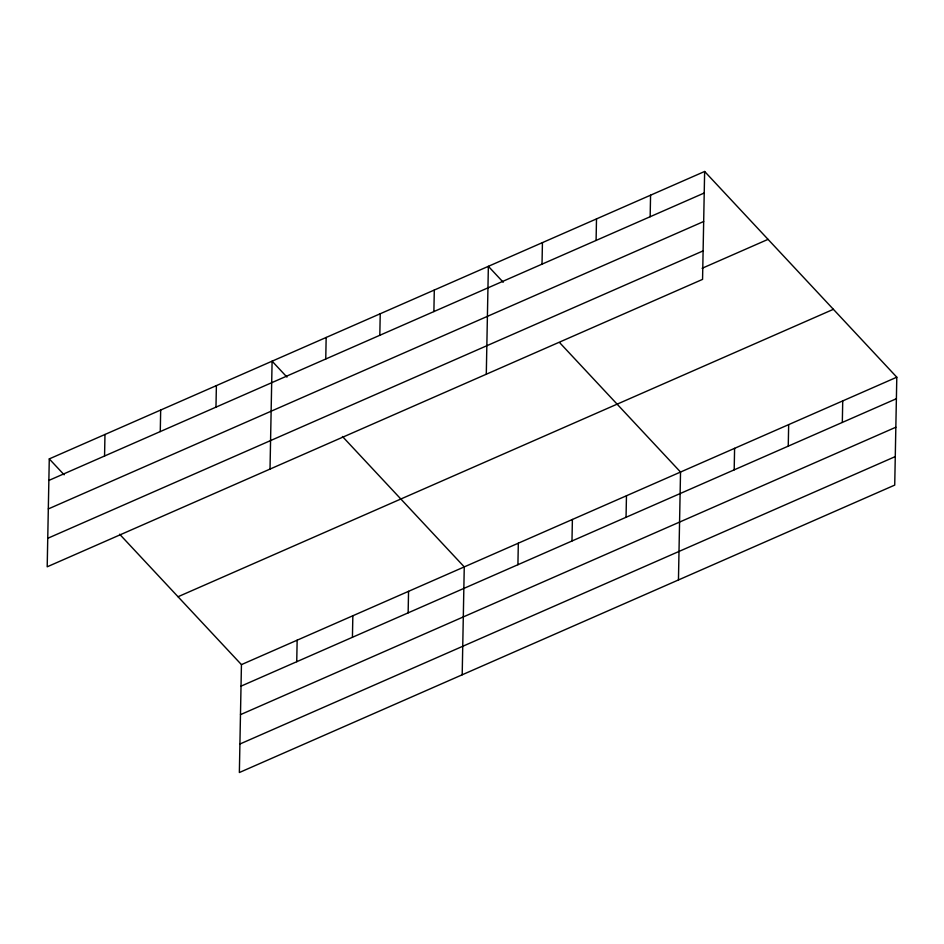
<?xml version="1.0" encoding="UTF-8"?>
<svg xmlns="http://www.w3.org/2000/svg" width="944" height="944" viewBox="0 0 944 944"><rect width="100%" height="100%" fill="white"/><g stroke="black" fill="none" stroke-linecap="round" stroke-linejoin="round"><path stroke-width="1.42" d="M49.277 458.902L47.2 566.801L702.56 279.377L704.637 171.478L49.277 458.902L64.133 474.808M104.56 455.999L104.973 434.476M160.268 431.573L160.681 410.038M215.975 407.135L216.388 385.612M119.617 534.21L241.44 664.623L239.363 772.522L894.723 485.098L896.8 377.199L704.637 171.478M270.019 469.085L272.096 361.174L286.952 377.093M296.735 661.72L297.148 640.185M325.751 358.991L326.164 337.468M352.431 637.283L352.844 615.759M379.818 335.285L380.231 313.75M408.138 612.857L408.551 591.322M433.886 311.567L434.299 290.044M462.194 674.795L464.259 566.896L342.436 436.482M486.29 374.225L488.367 266.326L503.223 282.244M517.914 564.713L518.327 543.178M542.021 264.143L542.434 242.62M571.981 540.995L572.394 519.471M596.089 240.437L596.502 218.902M626.049 517.288L626.462 495.753M650.156 216.719L650.569 195.196M678.453 579.946L680.53 472.047L559.698 342.696M734.184 469.864L734.597 448.329M788.252 446.146L788.665 424.623M842.319 422.44L842.732 400.905M48.864 480.437L704.224 193.013M48.309 508.934L703.669 221.51M47.743 538.304L703.115 250.88M702.112 268.285L768.05 239.363M178.027 596.738L833.387 309.313M241.44 664.623L896.8 377.199M241.027 686.146L896.387 398.722M240.472 714.655L895.844 427.231M239.918 744.014L895.278 456.589"/></g></svg>
